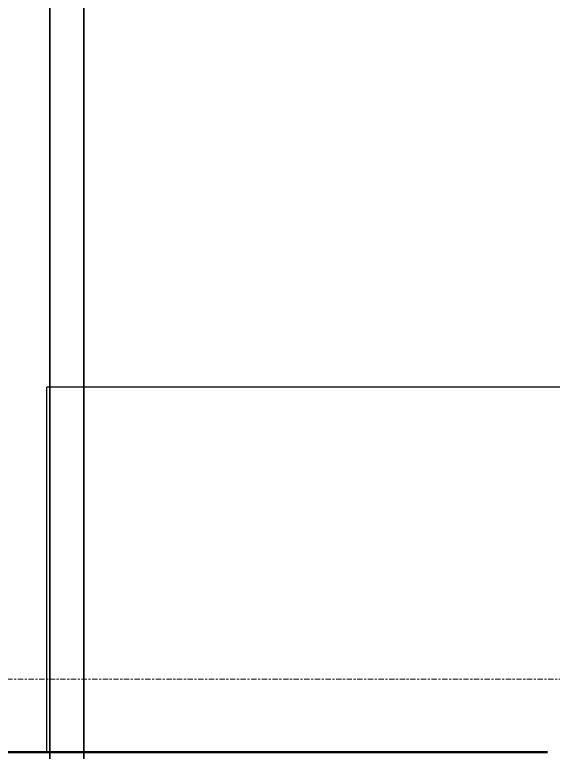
# Model space of a CAD drawing. Header units: millimetres. Extents: x 652554 to 1678317, y -308114 to 170803.
# Drawn here: x 680112 to 681724, y 106331 to 108538 of the extents above; entities that cross this region are included whole.
import ezdxf

# ---------------------------------------------------------------- set-up
doc = ezdxf.new("R2010")
doc.units = ezdxf.units.MM
doc.linetypes.add('Centre', pattern=[31.75, 6.35, -4.7625, 15.875, -4.7625])
doc.linetypes.add('DPA_Hidden 50', pattern=[3, 2, -1])
for name, color, linetype, lineweight in [('A-DETL-GENF', 2, 'Continuous', 35), ('A-FLOR-LEVL', 3, 'Continuous', 9), ('E-LITE-EQPM', 2, 'Continuous', 35)]:
    doc.layers.add(name, color=color, linetype=linetype, lineweight=lineweight)

# ---------------------------------------------------------------- blocks, each defined once
blk = doc.blocks.new('ACM_L14 - LED Street Light Luminaire with Wide Light - PRA4-CB-8-V102-2250-01 ENTRANCE 2 ELEVATION 3')
at = {"layer": 'E-LITE-EQPM'}
for p, q in [((634262, 105948.7), (634262, 113220)), ((634160.4, 113155.8), (634160.4, 105960.4))]:
    blk.add_line(p, q, dxfattribs=at)
blk = doc.blocks.new('DPA_AN_Callout - DPA_AN_Callout-15552095-2250-01 ENTRANCE 2 ELEVATION 3')
at = {"layer": 'A-DETL-GENF', "lineweight": 25}
for p in [(634151.5, 106331.3), (638126, 107423)]:
    blk.add_line(p, (634151.5, 107423), dxfattribs=at)
at = {"layer": 'A-DETL-GENF', "linetype": 'DPA_Hidden 50', "lineweight": 50}
blk.add_line((632430.9, 106331.3), (635650.1, 106331.3), dxfattribs=at)

msp = doc.modelspace()

# ---------------------------------------------------------------- linework, layer by layer
at = {"layer": 'A-FLOR-LEVL', "linetype": 'Centre'}
msp.add_line((658171, 106550), (698400.5346, 106550), dxfattribs=at)

# ---------------------------------------------------------------- block references
at = {"layer": 'A-DETL-GENF'}
msp.add_blockref('DPA_AN_Callout - DPA_AN_Callout-15552095-2250-01 ENTRANCE 2 ELEVATION 3', (46056.406, 0), dxfattribs=at)
at = {"layer": 'E-LITE-EQPM'}
msp.add_blockref('ACM_L14 - LED Street Light Luminaire with Wide Light - PRA4-CB-8-V102-2250-01 ENTRANCE 2 ELEVATION 3', (46056.406, 0), dxfattribs=at)

doc.saveas('drawing.dxf')
